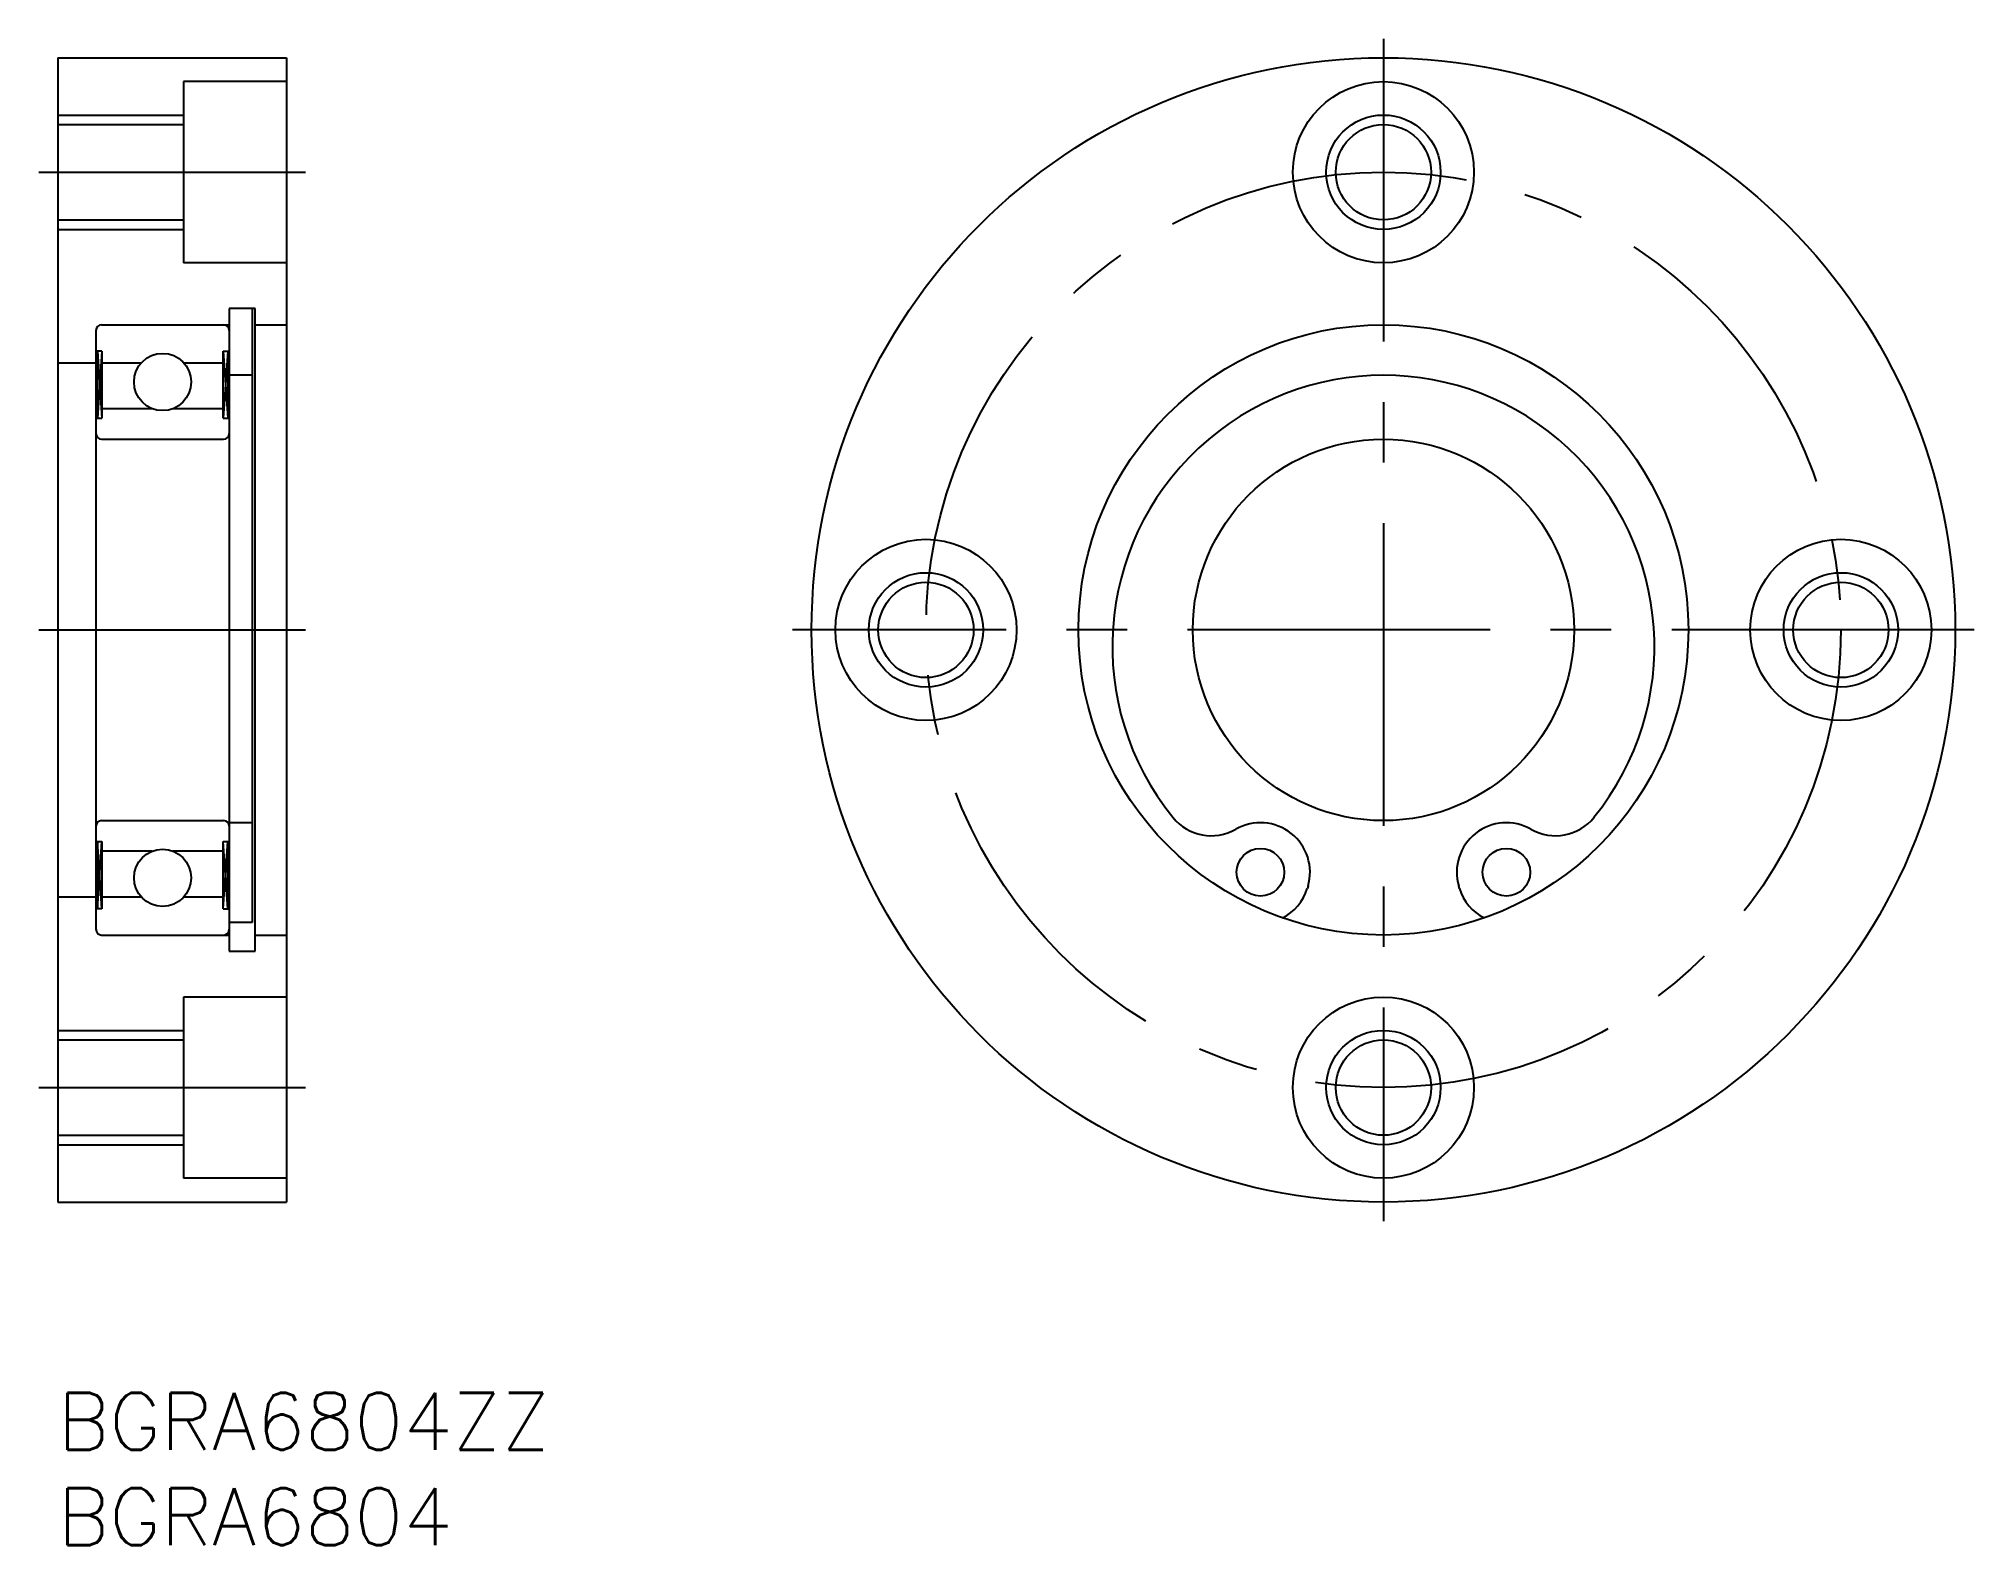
# Model space of a CAD drawing. Extents: x -1 to 101, y -8 to 71.
import ezdxf

# ---------------------------------------------------------------- set-up
doc = ezdxf.new("R2010")
doc.units = 0
doc.header["$LTSCALE"] = 0.5
doc.linetypes.add('CENTER', pattern=[50.8, 31.75, -6.35, 6.35, -6.35])
for name, color, linetype in [('MSM_CENTER', 1, 'CENTER'), ('MSM_CONTINUOUS', 7, 'CONTINUOUS'), ('MSM_NARROW', 5, 'CONTINUOUS'), ('MSM_PART_NUMBER', 7, 'CONTINUOUS')]:
    doc.layers.add(name, color=color, linetype=linetype)
doc.styles.get("Standard").update_dxf_attribs({"font": 'txt.shx', "height": 3, "bigfont": 'bigfont.shx'})

# ---------------------------------------------------------------- blocks, each defined once
blk = doc.blocks.new('*U9')
at = {"layer": 'MSM_PART_NUMBER'}
blk.add_text('BGRA6804ZZ', height=3, dxfattribs=at).set_placement((0, -3))
blk = doc.blocks.new('*U10')
at = {"layer": 'MSM_PART_NUMBER'}
blk.add_text('BGRA6804', height=3, dxfattribs=at).set_placement((0, -8))

msp = doc.modelspace()

# ---------------------------------------------------------------- linework, layer by layer
at = {"layer": 'MSM_CENTER'}
for p, q in [((69.55, 71), (69.55, 9)), ((-1, 64), (13, 64)), ((-1, 40), (13, 40)), ((100.55, 40), (38.55, 40)), ((-1, 16), (13, 16))]:
    msp.add_line(p, q, dxfattribs=at)
msp.add_circle((69.55, 40), 24, dxfattribs=at)
at = {"layer": 'MSM_CONTINUOUS'}
for p, q in [((0, 70), (0, 10)), ((0, 70), (12, 70)), ((12, 70), (12, 10)), ((6.6, 68.75), (6.6, 59.25)), ((12, 68.75), (6.6, 68.75)), ((0, 66.5), (6.6, 66.5)), ((0, 61.5), (6.6, 61.5)), ((12, 59.25), (6.6, 59.25)), ((2.3, 56), (9, 56)), ((9, 56.85), (9, 23.15)), ((10.35, 56.85, -1.3), (9, 56.85, -1.3)), ((10.2, 56.85), (10.2, 24.65)), ((10.35, 23.15, -0.1), (10.35, 56.85, -0.1)), ((10.35, 56), (12, 56)), ((2, 55.7), (2, 24.3)), ((0, 54), (2, 54)), ((2.32, 54.62), (2, 54.62)), ((2.08, 51.1), (2.08, 54.62)), ((2.08, 54.62), (2.32, 51.1)), ((2.32, 54.62), (2.08, 51.1)), ((2.32, 54.62), (2.32, 51.1)), ((2.32, 54), (4.38, 54)), ((6.62, 54), (8.68, 54)), ((8.68, 51.1), (8.68, 54.62)), ((8.68, 54.62), (8.92, 51.1)), ((8.92, 54.62), (8.68, 51.1)), ((8.68, 54.62), (9, 54.62)), ((8.92, 54.62), (8.92, 51.1)), ((10.2, 53.35, -1.3), (9, 53.35, -1.3)), ((2, 51.1), (2.32, 51.1)), ((4.96, 51.6), (2.32, 51.6)), ((8.68, 51.6), (6.04, 51.6)), ((8.68, 51.1), (9, 51.1)), ((2.3, 50), (8.7, 50)), ((2.3, 30), (8.7, 30)), ((10.2, 29.89, -1.3), (9, 29.89, -1.3)), ((2, 28.9), (2.32, 28.9)), ((2.08, 28.9), (2.08, 25.38)), ((2.08, 25.38), (2.32, 28.9)), ((2.32, 25.38), (2.08, 28.9)), ((2.32, 28.9), (2.32, 25.38)), ((8.68, 28.9), (9, 28.9)), ((8.68, 25.38), (8.68, 28.9)), ((8.68, 25.38), (8.92, 28.9)), ((8.92, 25.38), (8.68, 28.9)), ((8.92, 25.38), (8.92, 28.9)), ((4.96, 28.4), (2.32, 28.4)), ((8.68, 28.4), (6.04, 28.4)), ((65.6, 26.56), (65.56, 26.44)), ((73.54, 26.44), (73.51, 26.56)), ((0, 26), (2, 26)), ((2.32, 26), (4.38, 26)), ((6.62, 26), (8.68, 26)), ((2.32, 25.38), (2, 25.38)), ((8.68, 25.38), (9, 25.38)), ((10.2, 24.65, -1.3), (9, 24.65, -1.3)), ((2.3, 24), (9, 24)), ((10.35, 24), (12, 24)), ((9, 23.15, -1.3), (10.35, 23.15, -1.3)), ((6.6, 20.75), (6.6, 11.25)), ((12, 20.75), (6.6, 20.75)), ((0, 18.5), (6.6, 18.5)), ((0, 13.5), (6.6, 13.5)), ((12, 11.25), (6.6, 11.25)), ((0, 10), (12, 10))]:
    msp.add_line(p, q, dxfattribs=at)
for centre, radius in [((69.55, 40), 30), ((69.55, 64), 4.75), ((69.55, 64), 2.5), ((69.55, 40), 16), ((5.5, 53), 1.5), ((69.55, 40), 10), ((45.55, 40), 4.75), ((93.55, 40), 4.75), ((45.55, 40), 2.5), ((93.55, 40), 2.5), ((5.5, 27), 1.5), ((63.1, 27.29), 1.25), ((76, 27.29), 1.25), ((69.55, 16), 4.75), ((69.55, 16), 2.5)]:
    msp.add_circle(centre, radius, dxfattribs=at)
for centre, radius, start, end in [((2.3, 55.7), 0.3, 90, 180), ((8.7, 55.7), 0.3, 0, 90), ((69.55, 39.13), 14.22, 320.9849, 219.0151), ((2.3, 50.3), 0.3, 180, 270), ((8.7, 50.3), 0.3, 270, 0), ((2.3, 29.7), 0.3, 90, 180), ((8.7, 29.7), 0.3, 0, 90), ((60.52, 31.81), 2.6, 219.0151, 299.7762), ((63.1, 27.29), 2.6, 343.6002, 119.7762), ((76, 27.29), 2.6, 60.2238, 196.3998), ((78.58, 31.81), 2.6, 240.2238, 320.9849), ((63.16, 27.15), 2.5, 295.9172, 343.6002), ((75.94, 27.15), 2.5, 196.3998, 244.0828), ((2.3, 24.3), 0.3, 180, 270), ((8.7, 24.3), 0.3, 270, 0)]:
    msp.add_arc(centre, radius, start, end, dxfattribs=at)
at = {"layer": 'MSM_NARROW'}
for p, q in [((0, 67), (6.6, 67)), ((0, 61), (6.6, 61)), ((0, 19), (6.6, 19)), ((0, 13), (6.6, 13))]:
    msp.add_line(p, q, dxfattribs=at)
for centre in [(69.55, 64), (45.55, 40), (93.55, 40), (69.55, 16)]:
    msp.add_circle(centre, 3, dxfattribs=at)

# ---------------------------------------------------------------- block references
at = {"layer": 'MSM_CONTINUOUS'}
for name in ['*U9', '*U10']:
    msp.add_blockref(name, (0, 0), dxfattribs=at)

doc.saveas('drawing.dxf')
